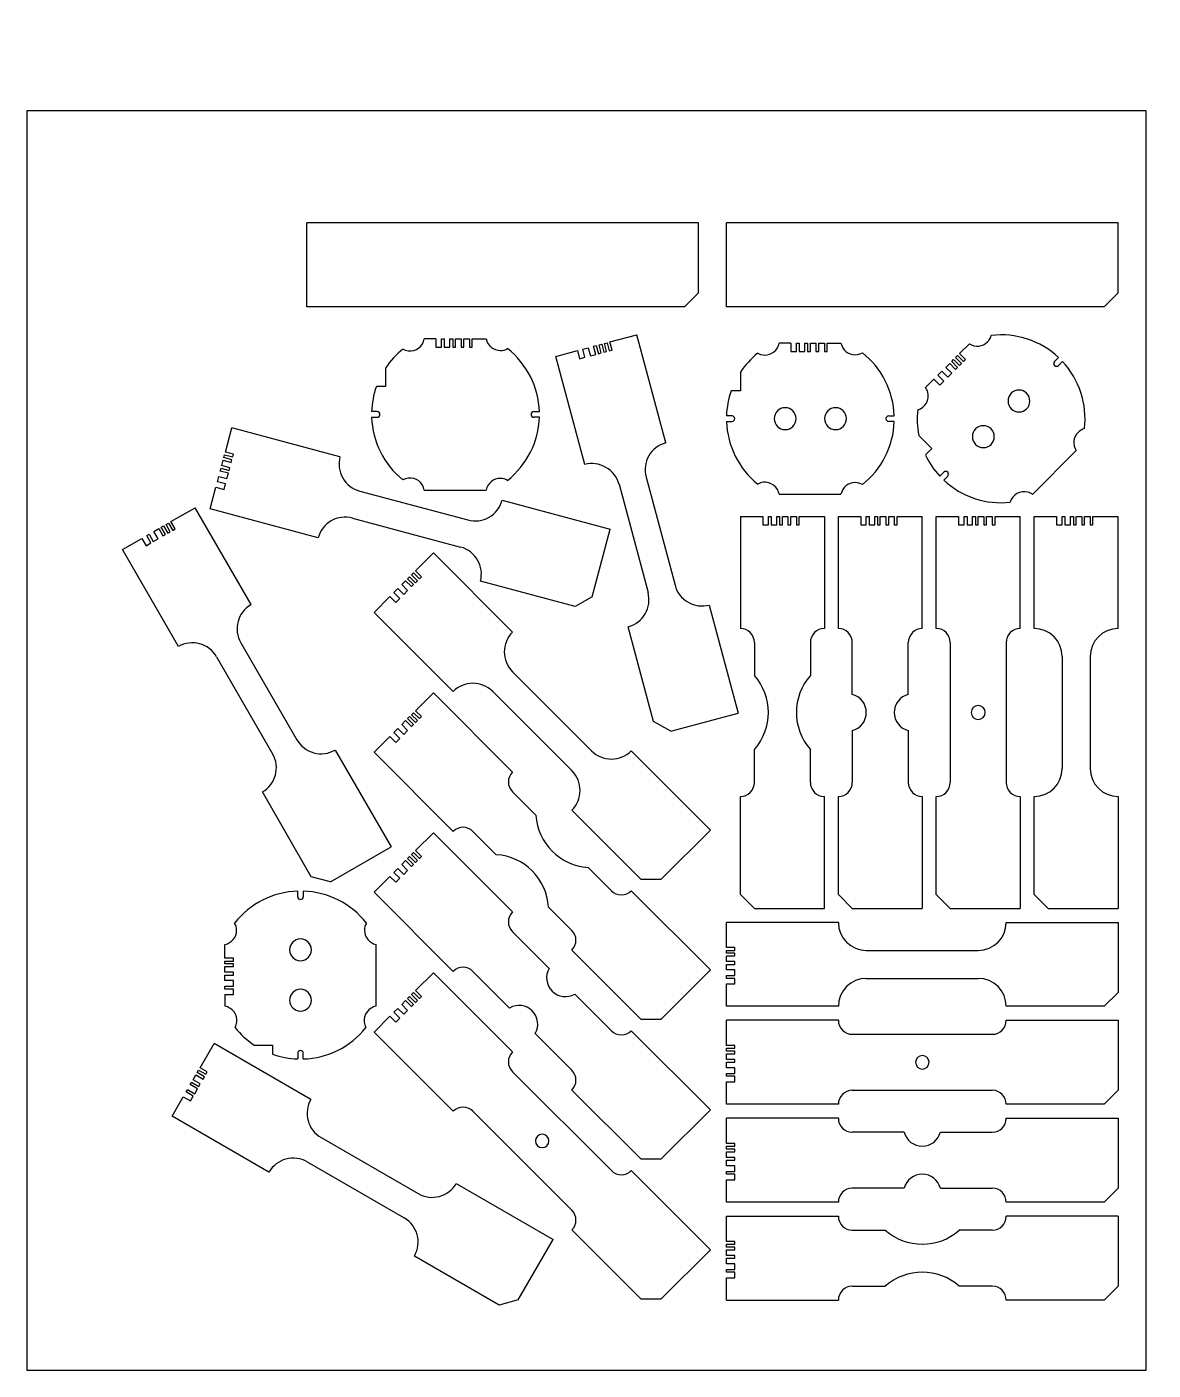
# Model space of a CAD drawing. Header units: millimetres. Extents: x 0 to 1262, y 0 to 480.
# Drawn here: x 860 to 1262.5, y 0 to 480 of the extents above; entities that cross this region are included whole.
import ezdxf

# ---------------------------------------------------------------- set-up
doc = ezdxf.new("R2010")
doc.units = ezdxf.units.MM
doc.layers.get('0').update_dxf_attribs({"lineweight": 25, "true_color": 0xffffff})
for name, color, linetype, true_color in [('3', 7, 'Continuous', 0xffffff), ('4', 7, 'Continuous', 0xffffff), ('5', 7, 'Continuous', 0xffffff)]:
    doc.layers.add(name, color=color, linetype=linetype, true_color=true_color)

# ---------------------------------------------------------------- blocks, each defined once
blk = doc.blocks.new('block 20')
at = {"color": 3, "true_color": 0x00ff00}
for p, q in [((-7, 27), (-11.17, 27)), ((6, 27), (10.95, 27)), ((-25, 16.58), (-25, 10)), ((-25, 10), (-28.28, 10)), ((-28, 1), (-29.98, 1)), ((28, 1), (29.98, 1)), ((-29.98, -1), (-28, -1)), ((29.98, -1), (28, -1)), ((-11.17, -27), (10.95, -27))]:
    blk.add_line(p, q, dxfattribs=at)
at = {"color": 5, "true_color": 0x0000ff}
for p, q in [((-7, 27), (-7, 24)), ((-7, 24), (-5, 24)), ((-5, 24), (-5, 27)), ((-5, 27), (-4, 27)), ((-4, 27), (-4, 24)), ((-4, 24), (-2, 24)), ((-2, 24), (-2, 27)), ((-2, 27), (-1, 27)), ((-1, 27), (-1, 24)), ((-1, 24), (0, 24)), ((0, 24), (0, 27)), ((0, 27), (2, 27)), ((2, 27), (2, 24)), ((2, 24), (3, 24)), ((3, 24), (3, 27)), ((3, 27), (5, 27)), ((5, 27), (5, 24)), ((5, 24), (6, 24)), ((6, 24), (6, 27))]:
    blk.add_line(p, q, dxfattribs=at)
at = {"color": 3, "true_color": 0x00ff00}
for centre, radius, start, end in [((-16.25, 27.86), 5.15, 240.3428, 330), ((-16.25, 27.86), 5.15, 330, 350.4277), ((16, 28), 5.15, 191.1965, 270), ((0, 0), 30, 128.7972, 146.4427), ((16, 28), 5.15, 270, 300.1674), ((0, 0), 30, 1.9102, 51.713), ((0, 0), 30, 160.5288, 178.0898), ((-28, 0), 1, 0, 90), ((-28, 0), 1, 270, 0), ((28, 0), 1, 90, 270), ((0, 0), 30, 181.9102, 231.2028), ((0, 0), 30, 308.287, 358.0898), ((-16.25, -27.86), 5.15, 30, 119.6572), ((16, -28), 5.15, 90, 168.8035), ((16, -28), 5.15, 59.8326, 90), ((-16.25, -27.86), 5.15, 9.5723, 30)]:
    blk.add_arc(centre, radius, start, end, dxfattribs=at)
blk = doc.blocks.new('block 23')
at = {"color": 3, "true_color": 0x00ff00}
for p, q in [((-7, 27), (-11.17, 27)), ((6, 27), (10.95, 27)), ((-25, 16.58), (-25, 10)), ((-25, 10), (-28.28, 10)), ((-28, 1), (-29.98, 1)), ((28, 1), (29.98, 1)), ((-29.98, -1), (-28, -1)), ((29.98, -1), (28, -1)), ((-11.17, -27), (10.95, -27))]:
    blk.add_line(p, q, dxfattribs=at)
at = {"color": 5, "true_color": 0x0000ff}
for p, q in [((-7, 27), (-7, 24)), ((-7, 24), (-5, 24)), ((-5, 24), (-5, 27)), ((-5, 27), (-4, 27)), ((-4, 27), (-4, 24)), ((-4, 24), (-2, 24)), ((-2, 24), (-2, 27)), ((-2, 27), (0, 27)), ((0, 27), (0, 24)), ((0, 24), (1, 24)), ((1, 24), (1, 27)), ((1, 27), (3, 27)), ((3, 27), (3, 24)), ((3, 24), (4, 24)), ((4, 24), (4, 27)), ((4, 27), (5, 27)), ((5, 27), (5, 24)), ((5, 24), (6, 24)), ((6, 24), (6, 27))]:
    blk.add_line(p, q, dxfattribs=at)
at = {"color": 3, "true_color": 0x00ff00}
for centre, radius, start, end in [((-16.25, 27.86), 5.15, 240.3428, 330), ((-16.25, 27.86), 5.15, 330, 350.4277), ((16, 28), 5.15, 191.1965, 270), ((0, 0), 30, 128.7972, 146.4427), ((16, 28), 5.15, 270, 300.1674), ((0, 0), 30, 1.9102, 51.713), ((0, 0), 30, 160.5288, 178.0898), ((-28, 0), 1, 0, 90), ((-28, 0), 1, 270, 0), ((28, 0), 1, 90, 270), ((0, 0), 30, 181.9102, 231.2028), ((0, 0), 30, 308.287, 358.0898), ((-16.25, -27.86), 5.15, 30, 119.6572), ((16, -28), 5.15, 90, 168.8035), ((16, -28), 5.15, 59.8326, 90), ((-16.25, -27.86), 5.15, 9.5723, 30)]:
    blk.add_arc(centre, radius, start, end, dxfattribs=at)
at = {"color": 5, "true_color": 0x0000ff}
for centre, start, end in [((-9, 0), 90, 270), ((-9, 0), 270, 90), ((9, 0), 90, 270), ((9, 0), 270, 90)]:
    blk.add_arc(centre, 3.9, start, end, dxfattribs=at)
blk = doc.blocks.new('block 1')
at = {"color": 3, "true_color": 0x00ff00}
for p, q in [((-2.33, -8.69), (0, 0)), ((-7.76, -28.98), (-5.69, -21.25)), ((128.76, -60.38), (135.23, -36.23)), ((122.64, -63.92), (88.83, -54.86)), ((128.76, -60.38), (122.64, -63.92))]:
    blk.add_line(p, q, dxfattribs=at)
at = {"color": 5, "true_color": 0x0000ff}
for p, q in [((0.57, -9.47), (-2.33, -8.69)), ((0.31, -10.44), (0.57, -9.47)), ((-3.62, -13.52), (-3.11, -11.59)), ((-0.73, -14.3), (-3.62, -13.52)), ((-3.11, -11.59), (-0.21, -12.37)), ((-2.85, -10.63), (-2.59, -9.66)), ((0.05, -11.4), (-2.85, -10.63)), ((-2.59, -9.66), (0.31, -10.44)), ((-0.98, -15.27), (-0.73, -14.3)), ((-0.21, -12.37), (0.05, -11.4)), ((-5.18, -19.32), (-4.66, -17.39)), ((-4.66, -17.39), (-1.76, -18.16)), ((-4.14, -15.45), (-3.88, -14.49)), ((-1.24, -16.23), (-4.14, -15.45)), ((-3.88, -14.49), (-0.98, -15.27)), ((-1.76, -18.16), (-1.24, -16.23)), ((-5.69, -21.25), (-2.8, -22.03)), ((-2.28, -20.09), (-5.18, -19.32)), ((-2.8, -22.03), (-2.28, -20.09))]:
    blk.add_line(p, q, dxfattribs=at)
at = {"layer": '3', "color": 3, "linetype": 'Continuous', "true_color": 0x00ff00}
for p, q in [((38.64, -10.35), (0, 0)), ((96.59, -25.88), (135.23, -36.23)), ((30.87, -39.33), (-7.76, -28.98))]:
    blk.add_line(p, q, dxfattribs=at)
at = {"layer": '4', "color": 4, "linetype": 'Continuous', "true_color": 0x00ffff}
for centre, start, end in [((48.3, -12.94), 165, 255), ((86.93, -23.29), 255, 345), ((40.53, -41.92), 75, 165), ((79.17, -52.27), 345, 75)]:
    blk.add_arc(centre, 10, start, end, dxfattribs=at)
at = {"layer": '5', "color": 5, "linetype": 'Continuous', "true_color": 0x0000ff}
for p, q in [((45.71, -22.6), (84.35, -32.95)), ((43.12, -32.26), (81.76, -42.61))]:
    blk.add_line(p, q, dxfattribs=at)
blk = doc.blocks.new('block 7')
at = {"color": 3, "true_color": 0x00ff00}
for p, q in [((-6.36, -6.36), (0, 0)), ((-21.21, -21.21), (-15.56, -15.56)), ((74.25, -116.67), (49.5, -91.92)), ((81.32, -116.67), (98.99, -98.99)), ((81.32, -116.67), (74.25, -116.67))]:
    blk.add_line(p, q, dxfattribs=at)
at = {"color": 5, "true_color": 0x0000ff}
for p, q in [((-9.19, -9.19), (-8.49, -8.49)), ((-7.07, -11.31), (-9.19, -9.19)), ((-8.49, -8.49), (-6.36, -10.61)), ((-7.78, -7.78), (-7.07, -7.07)), ((-5.66, -9.9), (-7.78, -7.78)), ((-7.07, -7.07), (-4.95, -9.19)), ((-4.24, -8.49), (-6.36, -6.36)), ((-4.95, -9.19), (-4.24, -8.49)), ((-14.14, -14.14), (-12.73, -12.73)), ((-12.02, -16.26), (-14.14, -14.14)), ((-12.73, -12.73), (-10.61, -14.85)), ((-11.31, -11.31), (-9.9, -9.9)), ((-9.19, -13.44), (-11.31, -11.31)), ((-10.61, -14.85), (-9.19, -13.44)), ((-9.9, -9.9), (-7.78, -12.02)), ((-7.78, -12.02), (-7.07, -11.31)), ((-6.36, -10.61), (-5.66, -9.9)), ((-15.56, -15.56), (-13.44, -17.68)), ((-13.44, -17.68), (-12.02, -16.26))]:
    blk.add_line(p, q, dxfattribs=at)
at = {"layer": '3', "color": 3, "linetype": 'Continuous', "true_color": 0x00ff00}
for p, q in [((0, 0), (28.28, -28.28)), ((-21.21, -21.21), (7.07, -49.5)), ((98.99, -98.99), (70.71, -70.71))]:
    blk.add_line(p, q, dxfattribs=at)
at = {"layer": '4', "color": 4, "linetype": 'Continuous', "true_color": 0x00ffff}
for p, q in [((28.28, -35.36), (36.61, -43.68)), ((14.14, -49.5), (22.47, -57.82)), ((63.64, -70.71), (55.32, -62.39)), ((49.5, -84.85), (41.17, -76.53))]:
    blk.add_line(p, q, dxfattribs=at)
for centre, start, end in [((31.82, -31.82), 135, 225), ((10.61, -53.03), 45, 135), ((67.18, -67.18), 225, 315), ((45.96, -88.39), 315, 45)]:
    blk.add_arc(centre, 5, start, end, dxfattribs=at)
at = {"layer": '5', "color": 5, "linetype": 'Continuous', "true_color": 0x0000ff}
for centre, start, end in [((56.57, -42.43), 183.5904, 266.4096), ((21.21, -77.78), 3.5904, 86.4096)]:
    blk.add_arc(centre, 20, start, end, dxfattribs=at)
blk = doc.blocks.new('block 11')
at = {"color": 3, "true_color": 0x00ff00}
for p, q in [((-6.36, -6.36), (0, 0)), ((-21.21, -21.21), (-15.56, -15.56)), ((74.25, -116.67), (49.5, -91.92)), ((81.32, -116.67), (98.99, -98.99)), ((81.32, -116.67), (74.25, -116.67))]:
    blk.add_line(p, q, dxfattribs=at)
at = {"color": 5, "true_color": 0x0000ff}
for p, q in [((-9.19, -9.19), (-8.49, -8.49)), ((-7.07, -11.31), (-9.19, -9.19)), ((-8.49, -8.49), (-6.36, -10.61)), ((-7.78, -7.78), (-7.07, -7.07)), ((-5.66, -9.9), (-7.78, -7.78)), ((-7.07, -7.07), (-4.95, -9.19)), ((-4.24, -8.49), (-6.36, -6.36)), ((-4.95, -9.19), (-4.24, -8.49)), ((-14.14, -14.14), (-12.73, -12.73)), ((-12.02, -16.26), (-14.14, -14.14)), ((-12.73, -12.73), (-10.61, -14.85)), ((-11.31, -11.31), (-9.9, -9.9)), ((-9.19, -13.44), (-11.31, -11.31)), ((-10.61, -14.85), (-9.19, -13.44)), ((-9.9, -9.9), (-7.78, -12.02)), ((-7.78, -12.02), (-7.07, -11.31)), ((-6.36, -10.61), (-5.66, -9.9)), ((-15.56, -15.56), (-13.44, -17.68)), ((-13.44, -17.68), (-12.02, -16.26))]:
    blk.add_line(p, q, dxfattribs=at)
at = {"layer": '3', "color": 3, "linetype": 'Continuous', "true_color": 0x00ff00}
for p, q in [((28.28, -28.28), (0, 0)), ((7.07, -49.5), (-21.21, -21.21)), ((70.71, -70.71), (98.99, -98.99))]:
    blk.add_line(p, q, dxfattribs=at)
at = {"layer": '4', "color": 4, "linetype": 'Continuous', "true_color": 0x00ffff}
for p, q in [((41.4, -48.47), (28.28, -35.36)), ((27.26, -62.61), (14.14, -49.5)), ((50.53, -57.6), (63.64, -70.71)), ((36.38, -71.74), (49.5, -84.85))]:
    blk.add_line(p, q, dxfattribs=at)
for centre, start, end in [((31.82, -31.82), 135, 225), ((10.61, -53.03), 45, 135), ((67.18, -67.18), 225, 315), ((45.96, -88.39), 315, 45)]:
    blk.add_arc(centre, 5, start, end, dxfattribs=at)
at = {"layer": '5', "color": 5, "linetype": 'Continuous', "true_color": 0x0000ff}
for centre, start, end in [((47.14, -51.85), 149.4775, 300.5225), ((30.64, -68.35), 329.4775, 120.5225)]:
    blk.add_arc(centre, 6.67, start, end, dxfattribs=at)
blk = doc.blocks.new('block 27')
at = {"color": 3, "true_color": 0x00ff00}
for p, q in [((-6.36, -6.36), (0, 0)), ((-21.21, -21.21), (-15.56, -15.56)), ((74.25, -116.67), (49.5, -91.92)), ((81.32, -116.67), (98.99, -98.99)), ((81.32, -116.67), (74.25, -116.67))]:
    blk.add_line(p, q, dxfattribs=at)
at = {"color": 5, "true_color": 0x0000ff}
for p, q in [((-9.19, -9.19), (-8.49, -8.49)), ((-7.07, -11.31), (-9.19, -9.19)), ((-8.49, -8.49), (-6.36, -10.61)), ((-7.78, -7.78), (-7.07, -7.07)), ((-5.66, -9.9), (-7.78, -7.78)), ((-7.07, -7.07), (-4.95, -9.19)), ((-4.24, -8.49), (-6.36, -6.36)), ((-4.95, -9.19), (-4.24, -8.49)), ((-14.14, -14.14), (-12.73, -12.73)), ((-12.02, -16.26), (-14.14, -14.14)), ((-12.73, -12.73), (-10.61, -14.85)), ((-11.31, -11.31), (-9.9, -9.9)), ((-9.19, -13.44), (-11.31, -11.31)), ((-10.61, -14.85), (-9.19, -13.44)), ((-9.9, -9.9), (-7.78, -12.02)), ((-7.78, -12.02), (-7.07, -11.31)), ((-6.36, -10.61), (-5.66, -9.9)), ((-15.56, -15.56), (-13.44, -17.68)), ((-13.44, -17.68), (-12.02, -16.26))]:
    blk.add_line(p, q, dxfattribs=at)
at = {"layer": '3', "color": 3, "linetype": 'Continuous', "true_color": 0x00ff00}
for p, q in [((28.28, -28.28), (0, 0)), ((7.07, -49.5), (-21.21, -21.21)), ((70.71, -70.71), (98.99, -98.99))]:
    blk.add_line(p, q, dxfattribs=at)
at = {"layer": '4', "color": 4, "linetype": 'Continuous', "true_color": 0x00ffff}
for centre, start, end in [((35.36, -35.36), 135, 225), ((14.14, -56.57), 45, 135), ((63.64, -63.64), 225, 315), ((42.43, -84.85), 315, 45)]:
    blk.add_arc(centre, 10, start, end, dxfattribs=at)
at = {"layer": '5', "color": 5, "linetype": 'Continuous', "true_color": 0x0000ff}
for p, q in [((28.28, -42.43), (56.57, -70.71)), ((21.21, -49.5), (49.5, -77.78))]:
    blk.add_line(p, q, dxfattribs=at)
blk = doc.blocks.new('block 32')
at = {"color": 3, "true_color": 0x00ff00}
for p, q in [((-8.66, -5), (0, 0)), ((-25.98, -15), (-19.05, -11)), ((41.52, -131.91), (24.02, -101.6)), ((48.35, -133.74), (70, -121.24)), ((48.35, -133.74), (41.52, -131.91))]:
    blk.add_line(p, q, dxfattribs=at)
at = {"color": 5, "true_color": 0x0000ff}
for p, q in [((-17.32, -10), (-16.45, -9.5)), ((-16.45, -9.5), (-14.95, -12.1)), ((-14.72, -8.5), (-12.99, -7.5)), ((-13.22, -11.1), (-14.72, -8.5)), ((-12.99, -7.5), (-11.49, -10.1)), ((-12.12, -7), (-11.26, -6.5)), ((-10.62, -9.6), (-12.12, -7)), ((-11.49, -10.1), (-10.62, -9.6)), ((-11.26, -6.5), (-9.76, -9.1)), ((-10.39, -6), (-9.53, -5.5)), ((-8.89, -8.6), (-10.39, -6)), ((-9.76, -9.1), (-8.89, -8.6)), ((-9.53, -5.5), (-8.03, -8.1)), ((-7.16, -7.6), (-8.66, -5)), ((-8.03, -8.1), (-7.16, -7.6)), ((-19.05, -11), (-17.55, -13.6)), ((-17.55, -13.6), (-15.82, -12.6)), ((-15.82, -12.6), (-17.32, -10)), ((-14.95, -12.1), (-13.22, -11.1))]:
    blk.add_line(p, q, dxfattribs=at)
at = {"layer": '3', "color": 3, "linetype": 'Continuous', "true_color": 0x00ff00}
for p, q in [((20, -34.64), (0, 0)), ((-5.98, -49.64), (-25.98, -15)), ((50, -86.6), (70, -121.24))]:
    blk.add_line(p, q, dxfattribs=at)
at = {"layer": '4', "color": 4, "linetype": 'Continuous', "true_color": 0x00ffff}
for centre, start, end in [((25, -43.3), 120, 210), ((-0.98, -58.3), 30, 120), ((45, -77.94), 210, 300), ((19.02, -92.94), 300, 30)]:
    blk.add_arc(centre, 10, start, end, dxfattribs=at)
at = {"layer": '5', "color": 5, "linetype": 'Continuous', "true_color": 0x0000ff}
for p, q in [((16.34, -48.3), (36.34, -82.94)), ((7.68, -53.3), (27.68, -87.94))]:
    blk.add_line(p, q, dxfattribs=at)
blk = doc.blocks.new('block 36')
at = {"color": 3, "true_color": 0x00ff00}
for p, q in [((-9.66, -2.59), (0, 0)), ((-28.98, -7.76), (-21.25, -5.69)), ((5.96, -138.16), (-3.1, -104.36)), ((12.09, -141.7), (5.96, -138.16)), ((12.09, -141.7), (36.23, -135.23))]:
    blk.add_line(p, q, dxfattribs=at)
at = {"color": 5, "true_color": 0x0000ff}
for p, q in [((-19.32, -5.18), (-17.39, -4.66)), ((-17.39, -4.66), (-16.61, -7.56)), ((-15.45, -4.14), (-14.49, -3.88)), ((-14.68, -7.04), (-15.45, -4.14)), ((-14.49, -3.88), (-13.71, -6.78)), ((-13.52, -3.62), (-12.56, -3.36)), ((-12.75, -6.52), (-13.52, -3.62)), ((-12.56, -3.36), (-11.78, -6.26)), ((-11.59, -3.11), (-10.63, -2.85)), ((-10.81, -6), (-11.59, -3.11)), ((-10.63, -2.85), (-9.85, -5.74)), ((-8.88, -5.49), (-9.66, -2.59)), ((-21.25, -5.69), (-20.47, -8.59)), ((-20.47, -8.59), (-18.54, -8.07)), ((-18.54, -8.07), (-19.32, -5.18)), ((-16.61, -7.56), (-14.68, -7.04)), ((-13.71, -6.78), (-12.75, -6.52)), ((-11.78, -6.26), (-10.81, -6)), ((-9.85, -5.74), (-8.88, -5.49))]:
    blk.add_line(p, q, dxfattribs=at)
at = {"layer": '3', "color": 3, "linetype": 'Continuous', "true_color": 0x00ff00}
for p, q in [((10.35, -38.64), (0, 0)), ((-18.63, -46.4), (-28.98, -7.76)), ((25.88, -96.59), (36.23, -135.23))]:
    blk.add_line(p, q, dxfattribs=at)
at = {"layer": '4', "color": 4, "linetype": 'Continuous', "true_color": 0x00ffff}
for centre, start, end in [((12.94, -48.3), 105, 195), ((-16.04, -56.06), 15, 105), ((23.29, -86.93), 195, 285), ((-5.68, -94.7), 285, 15)]:
    blk.add_arc(centre, 10, start, end, dxfattribs=at)
at = {"layer": '5', "color": 5, "linetype": 'Continuous', "true_color": 0x0000ff}
for p, q in [((3.28, -50.88), (13.63, -89.52)), ((-6.38, -53.47), (3.98, -92.11))]:
    blk.add_line(p, q, dxfattribs=at)
blk = doc.blocks.new('laser_setup')
at = {"color": 3, "true_color": 0x00ff00}
for p, q in [((-116.67, -74.25), (-21.21, 21.21)), ((-21.21, 21.21), (0, 0)), ((-98.99, -98.99), (0, 0)), ((-116.67, -81.32), (-116.67, -74.25)), ((-116.67, -81.32), (-98.99, -98.99))]:
    blk.add_line(p, q, dxfattribs=at)
blk = doc.blocks.new('block 53')
at = {"color": 3, "true_color": 0x00ff00}
for p, q in [((-30, 0), (-22, 0)), ((-9, 0), (0, 0)), ((-30, -135), (-30, -100)), ((-25, -140), (-30, -135)), ((-25, -140), (0, -140))]:
    blk.add_line(p, q, dxfattribs=at)
at = {"color": 5, "true_color": 0x0000ff}
for p, q in [((-22, 0), (-22, -3)), ((-20, -3), (-20, 0)), ((-20, 0), (-19, 0)), ((-19, 0), (-19, -3)), ((-17, -3), (-17, 0)), ((-17, 0), (-16, 0)), ((-16, 0), (-16, 0)), ((-16, 0), (-16, -3)), ((-15, -3), (-15, 0)), ((-15, 0), (-13, 0)), ((-13, 0), (-13, -3)), ((-12, -3), (-12, 0)), ((-12, 0), (-10, 0)), ((-10, 0), (-10, -3)), ((-9, -3), (-9, 0)), ((-22, -3), (-20, -3)), ((-19, -3), (-17, -3)), ((-16, -3), (-15, -3)), ((-13, -3), (-12, -3)), ((-10, -3), (-9, -3))]:
    blk.add_line(p, q, dxfattribs=at)
at = {"layer": '3', "color": 3, "linetype": 'Continuous', "true_color": 0x00ff00}
for p, q in [((-30, 0), (-30, -40)), ((0, 0), (0, -40)), ((0, -140), (0, -100))]:
    blk.add_line(p, q, dxfattribs=at)
at = {"layer": '4', "color": 4, "linetype": 'Continuous', "true_color": 0x00ffff}
for p, q in [((-25, -45), (-25, -56.77)), ((-5, -45), (-5, -56.77)), ((-25, -95), (-25, -83.23)), ((-5, -95), (-5, -83.23))]:
    blk.add_line(p, q, dxfattribs=at)
for centre, start, end in [((-30, -45), 0, 90), ((0, -45), 90, 180), ((-30, -95), 270, 0), ((0, -95), 180, 270)]:
    blk.add_arc(centre, 5, start, end, dxfattribs=at)
at = {"layer": '5', "color": 5, "linetype": 'Continuous', "true_color": 0x0000ff}
for centre, start, end in [((-40, -70), 318.5904, 41.4096), ((10, -70), 138.5904, 221.4096)]:
    blk.add_arc(centre, 20, start, end, dxfattribs=at)
blk = doc.blocks.new('block 54')
at = {"color": 3, "true_color": 0x00ff00}
for p, q in [((-30, 0), (-22, 0)), ((-9, 0), (0, 0)), ((-30, -135), (-30, -100)), ((-25, -140), (-30, -135)), ((-25, -140), (0, -140))]:
    blk.add_line(p, q, dxfattribs=at)
at = {"color": 5, "true_color": 0x0000ff}
for p, q in [((-22, 0), (-22, -3)), ((-20, -3), (-20, 0)), ((-20, 0), (-19, 0)), ((-19, 0), (-19, -3)), ((-17, -3), (-17, 0)), ((-17, 0), (-16, 0)), ((-16, 0), (-16, 0)), ((-16, 0), (-16, -3)), ((-15, -3), (-15, 0)), ((-15, 0), (-13, 0)), ((-13, 0), (-13, -3)), ((-12, -3), (-12, 0)), ((-12, 0), (-10, 0)), ((-10, 0), (-10, -3)), ((-9, -3), (-9, 0)), ((-22, -3), (-20, -3)), ((-19, -3), (-17, -3)), ((-16, -3), (-15, -3)), ((-13, -3), (-12, -3)), ((-10, -3), (-9, -3))]:
    blk.add_line(p, q, dxfattribs=at)
at = {"layer": '3', "color": 3, "linetype": 'Continuous', "true_color": 0x00ff00}
for p, q in [((-30, -40), (-30, 0)), ((0, -40), (0, 0)), ((0, -100), (0, -140))]:
    blk.add_line(p, q, dxfattribs=at)
at = {"layer": '4', "color": 4, "linetype": 'Continuous', "true_color": 0x00ffff}
for p, q in [((-25, -63.55), (-25, -45)), ((-5, -63.55), (-5, -45)), ((-25, -76.45), (-25, -95)), ((-5, -76.45), (-5, -95))]:
    blk.add_line(p, q, dxfattribs=at)
for centre, start, end in [((-30, -45), 0, 90), ((0, -45), 90, 180), ((-30, -95), 270, 0), ((0, -95), 180, 270)]:
    blk.add_arc(centre, 5, start, end, dxfattribs=at)
at = {"layer": '5', "color": 5, "linetype": 'Continuous', "true_color": 0x0000ff}
for centre, start, end in [((-26.67, -70), 284.4775, 75.5225), ((-3.33, -70), 104.4775, 255.5225)]:
    blk.add_arc(centre, 6.67, start, end, dxfattribs=at)
blk = doc.blocks.new('block 55')
at = {"color": 3, "true_color": 0x00ff00}
for p, q in [((-30, 0), (-22, 0)), ((-9, 0), (0, 0)), ((-30, -135), (-30, -100)), ((-25, -140), (-30, -135)), ((-25, -140), (0, -140))]:
    blk.add_line(p, q, dxfattribs=at)
at = {"color": 5, "true_color": 0x0000ff}
for p, q in [((-22, 0), (-22, -3)), ((-20, -3), (-20, 0)), ((-20, 0), (-19, 0)), ((-19, 0), (-19, -3)), ((-17, -3), (-17, 0)), ((-17, 0), (-16, 0)), ((-16, 0), (-16, 0)), ((-16, 0), (-16, -3)), ((-15, -3), (-15, 0)), ((-15, 0), (-13, 0)), ((-13, 0), (-13, -3)), ((-12, -3), (-12, 0)), ((-12, 0), (-10, 0)), ((-10, 0), (-10, -3)), ((-9, -3), (-9, 0)), ((-22, -3), (-20, -3)), ((-19, -3), (-17, -3)), ((-16, -3), (-15, -3)), ((-13, -3), (-12, -3)), ((-10, -3), (-9, -3))]:
    blk.add_line(p, q, dxfattribs=at)
at = {"layer": '3', "color": 3, "linetype": 'Continuous', "true_color": 0x00ff00}
for p, q in [((-30, -40), (-30, 0)), ((0, -40), (0, 0)), ((0, -100), (0, -140))]:
    blk.add_line(p, q, dxfattribs=at)
at = {"layer": '4', "color": 4, "linetype": 'Continuous', "true_color": 0x00ffff}
for centre, start, end in [((-30, -45), 360, 90), ((0, -45), 90, 180), ((-30, -95), 270, 0), ((0, -95), 180, 270)]:
    blk.add_arc(centre, 5, start, end, dxfattribs=at)
at = {"layer": '5', "color": 5, "linetype": 'Continuous', "true_color": 0x0000ff}
for p, q in [((-25, -45), (-25, -95)), ((-5, -45), (-5, -95))]:
    blk.add_line(p, q, dxfattribs=at)
for start, end in [(90, 180), (180, 270), (0, 90), (270, 0)]:
    blk.add_arc((-15, -70), 2.5, start, end, dxfattribs=at)
blk = doc.blocks.new('block 56')
at = {"color": 3, "true_color": 0x00ff00}
for p, q in [((-30, 0), (-22, 0)), ((-9, 0), (0, 0)), ((-30, -135), (-30, -100)), ((-25, -140), (-30, -135)), ((-25, -140), (0, -140))]:
    blk.add_line(p, q, dxfattribs=at)
at = {"color": 5, "true_color": 0x0000ff}
for p, q in [((-22, 0), (-22, -3)), ((-20, -3), (-20, 0)), ((-20, 0), (-19, 0)), ((-19, 0), (-19, -3)), ((-17, -3), (-17, 0)), ((-17, 0), (-16, 0)), ((-16, 0), (-16, 0)), ((-16, 0), (-16, -3)), ((-15, -3), (-15, 0)), ((-15, 0), (-13, 0)), ((-13, 0), (-13, -3)), ((-12, -3), (-12, 0)), ((-12, 0), (-10, 0)), ((-10, 0), (-10, -3)), ((-9, -3), (-9, 0)), ((-22, -3), (-20, -3)), ((-19, -3), (-17, -3)), ((-16, -3), (-15, -3)), ((-13, -3), (-12, -3)), ((-10, -3), (-9, -3))]:
    blk.add_line(p, q, dxfattribs=at)
at = {"layer": '3', "color": 3, "linetype": 'Continuous', "true_color": 0x00ff00}
for p, q in [((-30, -40), (-30, 0)), ((0, -40), (0, 0)), ((0, -100), (0, -140))]:
    blk.add_line(p, q, dxfattribs=at)
at = {"layer": '4', "color": 4, "linetype": 'Continuous', "true_color": 0x00ffff}
for centre, start, end in [((-30, -50), 0, 90), ((0, -50), 90, 180), ((-30, -90), 270, 0), ((0, -90), 180, 270)]:
    blk.add_arc(centre, 10, start, end, dxfattribs=at)
at = {"layer": '5', "color": 5, "linetype": 'Continuous', "true_color": 0x0000ff}
for p, q in [((-20, -50), (-20, -90)), ((-10, -50), (-10, -90))]:
    blk.add_line(p, q, dxfattribs=at)
blk = doc.blocks.new('block 57')
at = {"color": 3, "true_color": 0x00ff00}
for p, q in [((140, 0), (140, -25)), ((0, -9), (0, 0)), ((0, -30), (0, -22)), ((140, -25), (135, -30)), ((135, -30), (100, -30))]:
    blk.add_line(p, q, dxfattribs=at)
at = {"color": 5, "true_color": 0x0000ff}
for p, q in [((3, -9), (0, -9)), ((3, -10), (3, -9)), ((0, -11), (0, -10)), ((0, -10), (3, -10)), ((3, -11), (0, -11)), ((0, -14), (0, -12)), ((0, -12), (3, -12)), ((3, -14), (0, -14)), ((3, -12), (3, -11)), ((3, -15), (3, -14)), ((0, -17), (0, -15)), ((0, -15), (3, -15)), ((3, -17), (0, -17)), ((0, -20), (0, -19)), ((0, -19), (3, -19)), ((3, -19), (3, -17)), ((3, -20), (0, -20)), ((0, -22), (3, -22)), ((3, -22), (3, -20))]:
    blk.add_line(p, q, dxfattribs=at)
at = {"layer": '3', "color": 3, "linetype": 'Continuous', "true_color": 0x00ff00}
for p, q in [((40, 0), (0, 0)), ((100, 0), (140, 0)), ((40, -30), (0, -30))]:
    blk.add_line(p, q, dxfattribs=at)
at = {"layer": '4', "color": 4, "linetype": 'Continuous', "true_color": 0x00ffff}
for centre, start, end in [((50, 0), 180, 270), ((90, 0), 270, 360), ((50, -30), 90, 180), ((90, -30), 0, 90)]:
    blk.add_arc(centre, 10, start, end, dxfattribs=at)
at = {"layer": '5', "color": 5, "linetype": 'Continuous', "true_color": 0x0000ff}
for p, q in [((50, -10), (90, -10)), ((50, -20), (90, -20))]:
    blk.add_line(p, q, dxfattribs=at)
blk = doc.blocks.new('block 59')
at = {"color": 3, "true_color": 0x00ff00}
for p, q in [((0, -9), (0, 0)), ((140, 0), (140, -25)), ((0, -30), (0, -22)), ((140, -25), (135, -30)), ((135, -30), (100, -30))]:
    blk.add_line(p, q, dxfattribs=at)
at = {"color": 5, "true_color": 0x0000ff}
for p, q in [((3, -9), (0, -9)), ((3, -10), (3, -9)), ((0, -11), (0, -10)), ((0, -10), (3, -10)), ((3, -11), (0, -11)), ((0, -14), (0, -12)), ((0, -12), (3, -12)), ((3, -14), (0, -14)), ((3, -12), (3, -11)), ((3, -15), (3, -14)), ((0, -17), (0, -15)), ((0, -15), (3, -15)), ((3, -17), (0, -17)), ((0, -20), (0, -19)), ((0, -19), (3, -19)), ((3, -19), (3, -17)), ((3, -20), (0, -20)), ((0, -22), (3, -22)), ((3, -22), (3, -20))]:
    blk.add_line(p, q, dxfattribs=at)
at = {"layer": '3', "color": 3, "linetype": 'Continuous', "true_color": 0x00ff00}
for p, q in [((40, 0), (0, 0)), ((100, 0), (140, 0)), ((40, -30), (0, -30))]:
    blk.add_line(p, q, dxfattribs=at)
at = {"layer": '4', "color": 4, "linetype": 'Continuous', "true_color": 0x00ffff}
for p, q in [((63.55, -5), (45, -5)), ((76.45, -5), (95, -5)), ((63.55, -25), (45, -25)), ((76.45, -25), (95, -25))]:
    blk.add_line(p, q, dxfattribs=at)
for centre, start, end in [((45, 0), 180, 270), ((95, 0), 270, 0), ((45, -30), 90, 180), ((95, -30), 0, 90)]:
    blk.add_arc(centre, 5, start, end, dxfattribs=at)
at = {"layer": '5', "color": 5, "linetype": 'Continuous', "true_color": 0x0000ff}
for centre, start, end in [((70, -3.33), 194.4775, 345.5225), ((70, -26.67), 14.4775, 165.5225)]:
    blk.add_arc(centre, 6.67, start, end, dxfattribs=at)
blk = doc.blocks.new('block 60')
at = {"color": 3, "true_color": 0x00ff00}
for p, q in [((0, -9), (0, 0)), ((140, 0), (140, -25)), ((0, -30), (0, -22)), ((140, -25), (135, -30)), ((135, -30), (100, -30))]:
    blk.add_line(p, q, dxfattribs=at)
at = {"color": 5, "true_color": 0x0000ff}
for p, q in [((3, -9), (0, -9)), ((3, -10), (3, -9)), ((0, -11), (0, -10)), ((0, -10), (3, -10)), ((3, -11), (0, -11)), ((0, -14), (0, -12)), ((0, -12), (3, -12)), ((3, -14), (0, -14)), ((3, -12), (3, -11)), ((3, -15), (3, -14)), ((0, -17), (0, -15)), ((0, -15), (3, -15)), ((3, -17), (0, -17)), ((0, -20), (0, -19)), ((0, -19), (3, -19)), ((3, -19), (3, -17)), ((3, -20), (0, -20)), ((0, -22), (3, -22)), ((3, -22), (3, -20))]:
    blk.add_line(p, q, dxfattribs=at)
at = {"layer": '3', "color": 3, "linetype": 'Continuous', "true_color": 0x00ff00}
for p, q in [((0, 0), (40, 0)), ((140, 0), (100, 0)), ((0, -30), (40, -30))]:
    blk.add_line(p, q, dxfattribs=at)
at = {"layer": '4', "color": 4, "linetype": 'Continuous', "true_color": 0x00ffff}
for p, q in [((45, -5), (56.77, -5)), ((95, -5), (83.23, -5)), ((45, -25), (56.77, -25)), ((95, -25), (83.23, -25))]:
    blk.add_line(p, q, dxfattribs=at)
for centre, start, end in [((45, 0), 180, 270), ((95, 0), 270, 0), ((45, -30), 90, 180), ((95, -30), 0, 90)]:
    blk.add_arc(centre, 5, start, end, dxfattribs=at)
at = {"layer": '5', "color": 5, "linetype": 'Continuous', "true_color": 0x0000ff}
for centre, start, end in [((70, 10), 228.5904, 311.4096), ((70, -40), 48.5904, 131.4096)]:
    blk.add_arc(centre, 20, start, end, dxfattribs=at)
blk = doc.blocks.new('block 5')
at = {"color": 3, "true_color": 0x00ff00}
for p, q in [((-5, -8.66), (0, 0)), ((-15, -25.98), (-11, -19.05)), ((108.74, -91.65), (121.24, -70)), ((101.91, -93.48), (71.6, -75.98)), ((108.74, -91.65), (101.91, -93.48))]:
    blk.add_line(p, q, dxfattribs=at)
at = {"color": 5, "true_color": 0x0000ff}
for p, q in [((-6, -10.39), (-5.5, -9.53)), ((-5.5, -9.53), (-2.9, -11.03)), ((-2.4, -10.16), (-5, -8.66)), ((-8.5, -14.72), (-8, -13.86)), ((-8, -13.86), (-5.4, -15.36)), ((-7.5, -12.99), (-6.5, -11.26)), ((-4.9, -14.49), (-7.5, -12.99)), ((-6.5, -11.26), (-3.9, -12.76)), ((-3.4, -11.89), (-6, -10.39)), ((-3.9, -12.76), (-3.4, -11.89)), ((-2.9, -11.03), (-2.4, -10.16)), ((-11, -19.05), (-8.4, -20.55)), ((-10, -17.32), (-9.5, -16.45)), ((-7.4, -18.82), (-10, -17.32)), ((-9.5, -16.45), (-6.9, -17.95)), ((-5.9, -16.22), (-8.5, -14.72)), ((-8.4, -20.55), (-7.4, -18.82)), ((-6.9, -17.95), (-5.9, -16.22)), ((-5.4, -15.36), (-4.9, -14.49))]:
    blk.add_line(p, q, dxfattribs=at)
at = {"layer": '3', "color": 3, "linetype": 'Continuous', "true_color": 0x00ff00}
for p, q in [((34.64, -20), (0, 0)), ((19.64, -45.98), (-15, -25.98)), ((86.6, -50), (121.24, -70))]:
    blk.add_line(p, q, dxfattribs=at)
at = {"layer": '4', "color": 4, "linetype": 'Continuous', "true_color": 0x00ffff}
for centre, start, end in [((43.3, -25), 150, 240), ((28.3, -50.98), 60, 150), ((77.94, -45), 240, 330), ((62.94, -70.98), 330, 60)]:
    blk.add_arc(centre, 10, start, end, dxfattribs=at)
at = {"layer": '5', "color": 5, "linetype": 'Continuous', "true_color": 0x0000ff}
for p, q in [((38.3, -33.66), (72.94, -53.66)), ((33.3, -42.32), (67.94, -62.32))]:
    blk.add_line(p, q, dxfattribs=at)
blk = doc.blocks.new('block 22')
at = {"color": 3, "true_color": 0x00ff00}
for p, q in [((-7, 27), (-11.17, 27)), ((6, 27), (10.95, 27)), ((-25, 16.58), (-25, 10)), ((-25, 10), (-28.28, 10)), ((-28, 1), (-29.98, 1)), ((28, 1), (29.98, 1)), ((-29.98, -1), (-28, -1)), ((29.98, -1), (28, -1)), ((-11.17, -27), (10.95, -27))]:
    blk.add_line(p, q, dxfattribs=at)
at = {"color": 5, "true_color": 0x0000ff}
for p, q in [((-7, 27), (-7, 24)), ((-7, 24), (-5, 24)), ((-5, 24), (-5, 27)), ((-5, 27), (-3, 27)), ((-3, 27), (-3, 24)), ((-3, 24), (-1, 24)), ((-1, 24), (-1, 27)), ((-1, 27), (1, 27)), ((1, 27), (1, 24)), ((1, 24), (2, 24)), ((2, 24), (2, 27)), ((2, 27), (3, 27)), ((3, 27), (3, 24)), ((3, 24), (4, 24)), ((4, 24), (4, 27)), ((4, 27), (5, 27)), ((5, 27), (5, 24)), ((5, 24), (6, 24)), ((6, 24), (6, 27))]:
    blk.add_line(p, q, dxfattribs=at)
at = {"color": 3, "true_color": 0x00ff00}
for centre, radius, start, end in [((-16.25, 27.86), 5.15, 240.3428, 330), ((-16.25, 27.86), 5.15, 330, 350.4277), ((16, 28), 5.15, 191.1965, 270), ((0, 0), 30, 128.7972, 146.4427), ((16, 28), 5.15, 270, 300.1674), ((0, 0), 30, 1.9102, 51.713), ((0, 0), 30, 160.5288, 178.0898), ((-28, 0), 1, 0, 90), ((-28, 0), 1, 270, 0), ((28, 0), 1, 90, 270), ((0, 0), 30, 181.9102, 231.2028), ((0, 0), 30, 308.287, 358.0898), ((-16.25, -27.86), 5.15, 30, 119.6572), ((16, -28), 5.15, 90, 168.8035), ((16, -28), 5.15, 59.8326, 90), ((-16.25, -27.86), 5.15, 9.5723, 30)]:
    blk.add_arc(centre, radius, start, end, dxfattribs=at)
at = {"color": 5, "true_color": 0x0000ff}
for centre, start, end in [((-9, 0), 90, 270), ((-9, 0), 270, 90), ((9, 0), 90, 270), ((9, 0), 270, 90)]:
    blk.add_arc(centre, 3.9, start, end, dxfattribs=at)
blk = doc.blocks.new('block 21')
at = {"color": 3, "true_color": 0x00ff00}
for p, q in [((-7, 27), (-11.17, 27)), ((6, 27), (10.95, 27)), ((-25, 16.58), (-25, 10)), ((-25, 10), (-28.28, 10)), ((-28, 1), (-29.98, 1)), ((28, 1), (29.98, 1)), ((-29.98, -1), (-28, -1)), ((29.98, -1), (28, -1)), ((-11.17, -27), (10.95, -27))]:
    blk.add_line(p, q, dxfattribs=at)
at = {"color": 5, "true_color": 0x0000ff}
for p, q in [((-7, 27), (-7, 24)), ((-7, 24), (-5, 24)), ((-5, 24), (-5, 27)), ((-5, 27), (-4, 27)), ((-4, 27), (-4, 24)), ((-4, 24), (-2, 24)), ((-2, 24), (-2, 27)), ((-2, 27), (-1, 27)), ((-1, 27), (-1, 24)), ((-1, 24), (0, 24)), ((0, 24), (0, 27)), ((0, 27), (2, 27)), ((2, 27), (2, 24)), ((2, 24), (3, 24)), ((3, 24), (3, 27)), ((3, 27), (5, 27)), ((5, 27), (5, 24)), ((5, 24), (6, 24)), ((6, 24), (6, 27))]:
    blk.add_line(p, q, dxfattribs=at)
at = {"color": 3, "true_color": 0x00ff00}
for centre, radius, start, end in [((-16.25, 27.86), 5.15, 240.3428, 330), ((-16.25, 27.86), 5.15, 330, 350.4277), ((16, 28), 5.15, 191.1965, 270), ((0, 0), 30, 128.7972, 146.4427), ((16, 28), 5.15, 270, 300.1674), ((0, 0), 30, 1.9102, 51.713), ((0, 0), 30, 160.5288, 178.0898), ((-28, 0), 1, 0, 90), ((-28, 0), 1, 270, 0), ((28, 0), 1, 90, 270), ((0, 0), 30, 181.9102, 231.2028), ((0, 0), 30, 308.287, 358.0898), ((-16.25, -27.86), 5.15, 30, 119.6572), ((16, -28), 5.15, 90, 168.8035), ((16, -28), 5.15, 59.8326, 90), ((-16.25, -27.86), 5.15, 9.5723, 30)]:
    blk.add_arc(centre, radius, start, end, dxfattribs=at)
at = {"color": 5, "true_color": 0x0000ff}
for centre, start, end in [((-9, 0), 90, 270), ((-9, 0), 270, 90), ((9, 0), 90, 270), ((9, 0), 270, 90)]:
    blk.add_arc(centre, 3.9, start, end, dxfattribs=at)

msp = doc.modelspace()

# ---------------------------------------------------------------- linework, layer by layer
at = {"color": 0, "linetype": 'Continuous'}
for p, q in [((1260, 450), (860, 450)), ((860, 450), (860, 0)), ((1260, 0), (1260, 450)), ((860, 0), (1260, 0))]:
    msp.add_line(p, q, dxfattribs=at)
at = {"color": 3, "true_color": 0x00ff00}
for p, q in [((998.91, 135.64), (1005.27, 142)), ((984.06, 120.79), (989.72, 126.45)), ((1110, 116), (1110, 125)), ((1250, 125), (1250, 100)), ((1110, 95), (1110, 103)), ((1250, 100), (1245, 95)), ((1245, 95), (1210, 95)), ((1079.52, 25.33), (1054.77, 50.08)), ((1086.59, 25.33), (1104.27, 43.01)), ((1086.59, 25.33), (1079.52, 25.33))]:
    msp.add_line(p, q, dxfattribs=at)
at = {"color": 5, "true_color": 0x0000ff}
for p, q in [((997.5, 134.23), (998.2, 134.93)), ((998.2, 134.93), (1000.32, 132.81)), ((1001.03, 133.52), (998.91, 135.64)), ((993.96, 130.69), (995.37, 132.1)), ((996.08, 128.57), (993.96, 130.69)), ((995.37, 132.1), (997.5, 129.98)), ((996.08, 132.81), (996.79, 133.52)), ((998.2, 130.69), (996.08, 132.81)), ((996.79, 133.52), (998.91, 131.4)), ((999.62, 132.1), (997.5, 134.23)), ((997.5, 129.98), (998.2, 130.69)), ((998.91, 131.4), (999.62, 132.1)), ((1000.32, 132.81), (1001.03, 133.52)), ((989.72, 126.45), (991.84, 124.33)), ((991.13, 127.86), (992.55, 129.28)), ((993.25, 125.74), (991.13, 127.86)), ((991.84, 124.33), (993.25, 125.74)), ((992.55, 129.28), (994.67, 127.15)), ((994.67, 127.15), (996.08, 128.57)), ((1113, 116), (1110, 116)), ((1113, 115), (1113, 116)), ((1110, 114), (1110, 115)), ((1110, 115), (1113, 115)), ((1113, 114), (1110, 114)), ((1110, 111), (1110, 113)), ((1110, 113), (1113, 113)), ((1113, 111), (1110, 111)), ((1113, 113), (1113, 114)), ((1113, 110), (1113, 111)), ((1110, 108), (1110, 110)), ((1110, 110), (1113, 110)), ((1113, 108), (1110, 108)), ((1110, 105), (1110, 106)), ((1110, 106), (1113, 106)), ((1113, 106), (1113, 108)), ((1113, 105), (1110, 105)), ((1110, 103), (1113, 103)), ((1113, 103), (1113, 105))]:
    msp.add_line(p, q, dxfattribs=at)
at = {"layer": '3', "color": 3, "linetype": 'Continuous', "true_color": 0x00ff00}
for p, q in [((1033.56, 113.72), (1005.27, 142)), ((1150, 125), (1110, 125)), ((1210, 125), (1250, 125)), ((1012.34, 92.51), (984.06, 120.79)), ((1150, 95), (1110, 95)), ((1075.98, 71.29), (1104.27, 43.01))]:
    msp.add_line(p, q, dxfattribs=at)
at = {"layer": '4', "color": 4, "linetype": 'Continuous', "true_color": 0x00ffff}
for centre, start, end in [((1155, 125), 180, 270), ((1205, 125), 270, 0), ((1037.09, 110.18), 135, 225), ((1155, 95), 90, 180), ((1205, 95), 0, 90), ((1015.88, 88.97), 45, 135), ((1072.45, 74.83), 225, 315), ((1051.24, 53.62), 315, 45)]:
    msp.add_arc(centre, 5, start, end, dxfattribs=at)
at = {"layer": '5', "color": 5, "linetype": 'Continuous', "true_color": 0x0000ff}
for p, q in [((1155, 120), (1205, 120)), ((1033.56, 106.65), (1068.91, 71.29)), ((1155, 100), (1205, 100)), ((1019.42, 92.51), (1054.77, 57.15))]:
    msp.add_line(p, q, dxfattribs=at)
for centre, start, end in [((1180, 110), 90, 180), ((1180, 110), 0, 90), ((1180, 110), 180, 270), ((1180, 110), 270, 0), ((1044.16, 81.9), 135, 225), ((1044.16, 81.9), 45, 135), ((1044.16, 81.9), 315, 45), ((1044.16, 81.9), 225, 315)]:
    msp.add_arc(centre, 2.4, start, end, dxfattribs=at)

# ---------------------------------------------------------------- block references
for name, p, rotation in [('laser_setup', (960, 410), 135), ('laser_setup', (1110, 410), 135), ('block 22', (1208.18, 339.94), 45), ('block 23', (957.8, 141.18), 90)]:
    msp.add_blockref(name, p, dxfattribs=dict(rotation=rotation))
for name, p in [('block 36', (1078, 370)), ('block 20', (1013.18, 341.5)), ('block 21', (1140, 340)), ('block 1', (933.26, 336.74)), ('block 32', (920.14, 308.19)), ('block 53', (1145, 305)), ('block 54', (1180, 305)), ('block 55', (1215, 305)), ('block 56', (1250, 305)), ('block 27', (1005.27, 292)), ('block 7', (1005.27, 242)), ('block 11', (1005.27, 192)), ('block 57', (1110, 160)), ('block 5', (926.88, 116.74)), ('block 59', (1110, 90)), ('block 60', (1110, 55))]:
    msp.add_blockref(name, p)

doc.saveas('drawing.dxf')
